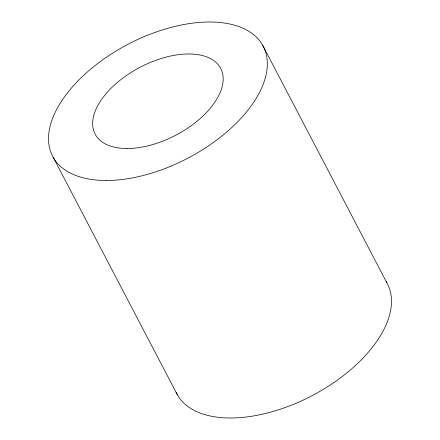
<?xml version="1.0" encoding="UTF-8"?>
<svg xmlns="http://www.w3.org/2000/svg" width="440" height="440" viewBox="0 0 440 440"><rect width="100%" height="100%" fill="white"/><g stroke="black" fill="none" stroke-linecap="round" stroke-linejoin="round"><path stroke-width="0.66" d="M262.702 45.326L386.865 282.832M53.136 157.168L177.298 394.675M386.216 281.721A118.784 64.344 -27.6 0 1 312.406 395.505A118.784 64.344 -27.6 0 1 176.083 392.288M106.068 180.494A118.784 64.344 -27.6 0 0 267.273 61.765A118.784 64.344 -27.6 0 0 100.408 61.485A118.784 64.344 -27.6 0 0 106.068 180.494M126.99 148.517A70.851 38.379 -27.6 0 0 223.146 77.699A70.851 38.379 -27.6 0 0 123.613 77.528A70.851 38.379 -27.6 0 0 126.99 148.517"/></g></svg>
